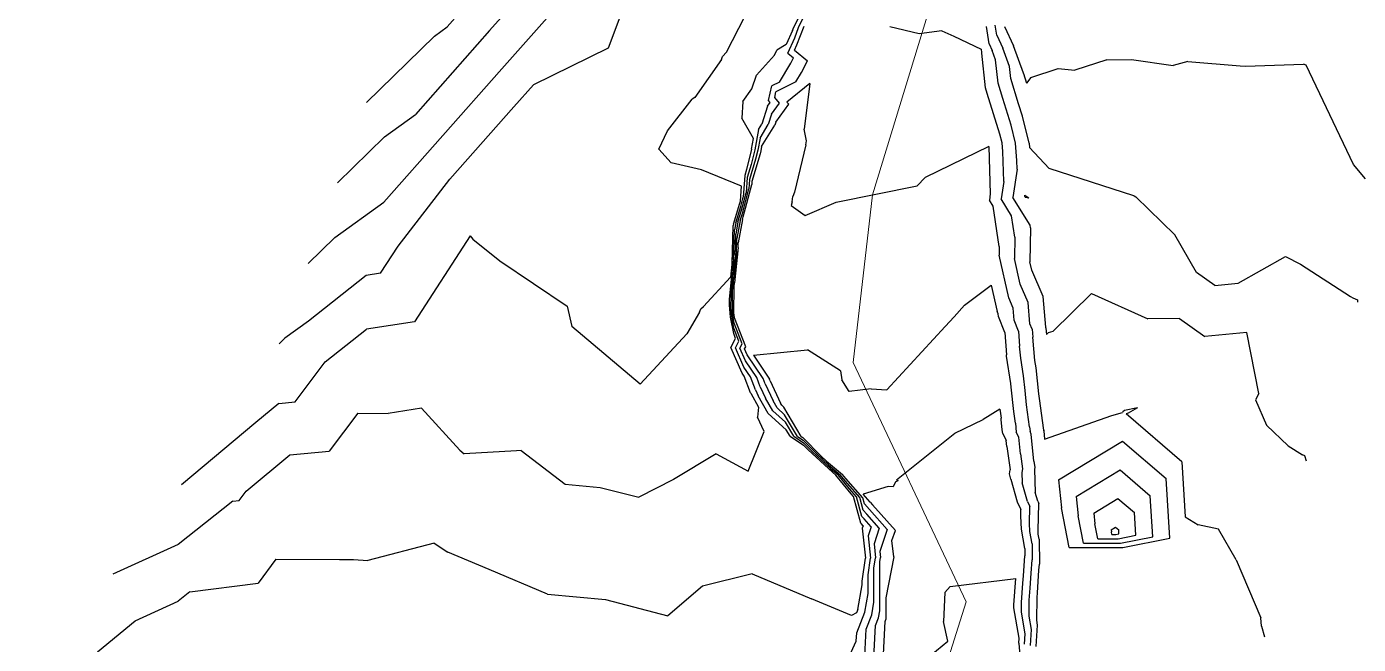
# Model space of a CAD drawing. Header units: metres. Extents: x -1120501 to 1198934, y -4928884 to 66998.
# Drawn here: x -1216.6 to -1005.4, y 361.1 to 459 of the extents above; entities that cross this region are included whole.
import ezdxf

# ---------------------------------------------------------------- set-up
doc = ezdxf.new("R2010")
doc.units = ezdxf.units.M
doc.layers.add('CL', color=5, linetype='Continuous')
doc.layers.add('SURF2CONTOURS', color=7, linetype='Continuous', lineweight=0)

msp = doc.modelspace()

# ---------------------------------------------------------------- linework, layer by layer
at = {"color": 7, "lineweight": 0}
msp.add_circle((-684.64, 190.5), 66807.04, dxfattribs=at)
at = {"layer": 'CL', "linetype": 'Continuous', "lineweight": 0}
msp.add_lwpolyline([(-1035.69, 1461.09), (-1082.93, 1413.37), (-1091.26, 1383.15), (-1084.6, 1351.38), (-1067.7, 1290.1), (-1046.16, 1235.13), (-1016.3, 1185.51), (-1006.06, 1146.36), (-1008.09, 1097.22), (-1020.7, 1053.43), (-1024.74, 1018.09), (-1020.94, 965.61), (-1026.65, 923.13), (-1037.71, 875.18), (-1038.43, 823.3), (-1042.95, 747.27), (-1053.42, 684.56), (-1051.99, 631.61), (-1045.09, 551.05), (-1064.13, 492.27), (-1082.45, 432.3), (-1085.55, 405.76), (-1067.58, 367.8), (-1082.93, 319.26)], dxfattribs=at)
at = {"layer": 'SURF2CONTOURS', "color": 4, "linetype": 'Continuous', "lineweight": -3}
for p, q in [((-1145.08, 464.41, 270), (-1149.91, 458.94, 270)), ((-1141.25, 452.3, 269), (-1133.2, 461.34, 269)), ((-1105.62, 454.91, 268), (-1102.72, 460.57, 268)), ((-1094.18, 458.85, 267), (-1093.38, 460.46, 267)), ((-1151.93, 457.49, 270), (-1149.91, 458.94, 270)), ((-1094.8, 457.21, 267), (-1094.18, 458.85, 267)), ((-1063.95, 456.25, 267), (-1064.4, 458.99, 267)), ((-1061.51, 459.02, 268), (-1060.12, 455.93, 268)), ((-1151.93, 457.49, 270), (-1162.69, 446.97, 270)), ((-1095.9, 454.78, 267), (-1094.8, 457.21, 267)), ((-1063.95, 456.25, 267), (-1063.48, 455.2, 267)), ((-1106.4, 453.77, 268), (-1106.23, 454.23, 268)), ((-1106.23, 454.23, 268), (-1105.62, 454.91, 268)), ((-1095.9, 454.78, 267), (-1094.96, 454.01, 267)), ((-1062.93, 453.73, 267), (-1063.48, 455.2, 267)), ((-1058.53, 451.62, 268), (-1060.12, 455.93, 268)), ((-1141.25, 452.3, 269), (-1159.93, 431.13, 269)), ((-1106.4, 453.77, 268), (-1110.65, 447.75, 268)), ((-1097.21, 450.2, 267), (-1095.39, 453.17, 267)), ((-1095.39, 453.17, 267), (-1094.96, 454.01, 267)), ((-1062.53, 450.02, 267), (-1062.93, 453.73, 267)), ((-1057.37, 450.94, 268), (-1053.01, 452.35, 268)), ((-1053.01, 452.35, 268), (-1050.35, 452.1, 268)), ((-1045.31, 453.69, 268), (-1050.35, 452.1, 268)), ((-1045.31, 453.69, 268), (-1041.37, 453.77, 268)), ((-1041.37, 453.77, 268), (-1034.78, 452.79, 268)), ((-1032.43, 453.47, 268), (-1034.78, 452.79, 268)), ((-1032.43, 453.47, 268), (-1024.18, 452.74, 268)), ((-1024.18, 452.74, 268), (-1023.33, 452.73, 268)), ((-1023.33, 452.73, 268), (-1014.13, 453.05, 268)), ((-1013.69, 452.88, 268), (-1014.13, 453.05, 268)), ((-1006.18, 437.11, 268), (-1013.69, 452.88, 268)), ((-1097.21, 450.2, 267), (-1098.42, 449.57, 267)), ((-1092.37, 449.95, 266), (-1096.03, 447.02, 266)), ((-1092.37, 449.95, 266), (-1093.28, 442.72, 266)), ((-1061.78, 447.58, 267), (-1062.53, 450.02, 267)), ((-1058.52, 451.54, 268), (-1058.53, 451.62, 268)), ((-1058.52, 451.54, 268), (-1058.06, 450.04, 268)), ((-1057.37, 450.94, 268), (-1058.06, 450.04, 268)), ((-1110.65, 447.75, 268), (-1111.07, 447.46, 268)), ((-1098.94, 447.29, 267), (-1098.42, 449.57, 267)), ((-1114.98, 442.46, 268), (-1111.07, 447.46, 268)), ((-1099.11, 446.35, 267), (-1100.02, 443.51, 267)), ((-1099.11, 446.35, 267), (-1098.66, 446.96, 267)), ((-1098.66, 446.96, 267), (-1098.94, 447.29, 267)), ((-1097.8, 443.82, 266), (-1095.73, 446.67, 266)), ((-1096.03, 447.02, 266), (-1095.73, 446.67, 266)), ((-1060.45, 443.36, 267), (-1061.78, 447.58, 267)), ((-1100.55, 442.65, 267), (-1100.02, 443.51, 267)), ((-1097.8, 443.82, 266), (-1097.95, 443.36, 266)), ((-1116.36, 439.54, 268), (-1114.98, 442.46, 268)), ((-1100.55, 442.65, 267), (-1101.14, 439.46, 267)), ((-1100.04, 439.97, 266), (-1097.95, 443.36, 266)), ((-1092.9, 440.9, 266), (-1093.28, 442.72, 266)), ((-1059.77, 440.51, 267), (-1060.45, 443.36, 267)), ((-1114.36, 437.41, 268), (-1116.36, 439.54, 268)), ((-1101.14, 439.46, 267), (-1101.72, 437.15, 267)), ((-1100.16, 439.31, 266), (-1100.28, 438.83, 266)), ((-1100.04, 439.97, 266), (-1100.16, 439.31, 266)), ((-1093.01, 440.25, 266), (-1094.85, 432.75, 266)), ((-1093.01, 440.25, 266), (-1092.9, 440.9, 266)), ((-1064.02, 440, 266), (-1074.13, 435.08, 266)), ((-1064.02, 440, 266), (-1063.78, 432.47, 266)), ((-1059.56, 437.74, 267), (-1059.77, 440.51, 267)), ((-1109.56, 436.27, 268), (-1114.36, 437.41, 268)), ((-1100.28, 438.83, 266), (-1101.58, 434.42, 266)), ((-1059.52, 436.38, 267), (-1059.56, 437.74, 267)), ((-1103.24, 433.69, 268), (-1109.56, 436.27, 268)), ((-1102.34, 435.05, 267), (-1102.51, 432.62, 267)), ((-1101.72, 437.15, 267), (-1102.34, 435.05, 267)), ((-1074.13, 435.08, 266), (-1075.38, 433.73, 266)), ((-1059.52, 436.38, 267), (-1060.19, 431.87, 267)), ((-1004.29, 434.85, 268), (-1006.18, 437.11, 268)), ((-1103.41, 431.29, 268), (-1103.24, 433.69, 268)), ((-1102.95, 428.82, 266), (-1101.61, 433.94, 266)), ((-1101.58, 434.42, 266), (-1101.61, 433.94, 266)), ((-1088.24, 431.15, 266), (-1075.38, 433.73, 266)), ((-1167.74, 425.56, 269), (-1159.93, 431.13, 269)), ((-1104.51, 427.69, 268), (-1103.49, 431, 268)), ((-1103.49, 431, 268), (-1103.41, 431.29, 268)), ((-1103.22, 429.91, 267), (-1102.51, 432.62, 267)), ((-1095.18, 431.23, 266), (-1095.37, 430.6, 266)), ((-1095.18, 431.23, 266), (-1095.11, 432.05, 266)), ((-1094.85, 432.75, 266), (-1095.11, 432.05, 266)), ((-1093.12, 429.06, 266), (-1088.24, 431.15, 266)), ((-1063.78, 432.47, 266), (-1063.93, 431.47, 266)), ((-1063.33, 430.5, 266), (-1063.93, 431.47, 266)), ((-1057.48, 427.51, 267), (-1060.19, 431.87, 267)), ((-1103.79, 428.05, 267), (-1103.22, 429.91, 267)), ((-1103.08, 428.41, 266), (-1102.95, 428.82, 266)), ((-1095.37, 430.6, 266), (-1093.12, 429.06, 266)), ((-1062.35, 424.11, 266), (-1063.33, 430.5, 266)), ((-1104.73, 421.42, 268), (-1104.55, 427.48, 268)), ((-1104.51, 427.69, 268), (-1104.55, 427.48, 268)), ((-1103.79, 428.05, 267), (-1104.15, 426.09, 267)), ((-1103.08, 428.41, 266), (-1103.76, 424.69, 266)), ((-1057.41, 427.06, 267), (-1057.51, 421.72, 267)), ((-1057.41, 427.06, 267), (-1057.48, 427.51, 267)), ((-1167.74, 425.56, 269), (-1171.94, 421.45, 269)), ((-1146.24, 425.82, 268), (-1155.11, 412.2, 268)), ((-1146.24, 425.82, 268), (-1145.85, 425.29, 268)), ((-1145.85, 425.29, 268), (-1141.53, 421.87, 268)), ((-1104.25, 422.7, 267), (-1104.15, 426.09, 267)), ((-1103.78, 423.98, 266), (-1103.76, 424.69, 266)), ((-1104.25, 422.7, 267), (-1104.54, 419.83, 267)), ((-1103.78, 423.98, 266), (-1104.35, 418.36, 266)), ((-1062.35, 424.11, 266), (-1062.37, 422.73, 266)), ((-1060.85, 415.99, 266), (-1062.37, 422.73, 266)), ((-1141.53, 421.87, 268), (-1130.9, 414.68, 268)), ((-1104.74, 421.29, 268), (-1104.95, 419.24, 268)), ((-1104.73, 421.42, 268), (-1104.74, 421.29, 268)), ((-1057.21, 420.37, 267), (-1057.51, 421.72, 267)), ((-1055.37, 416.19, 267), (-1057.21, 420.37, 267)), ((-1109.25, 414.62, 268), (-1104.95, 419.24, 268)), ((-1104.89, 416.4, 267), (-1104.54, 419.83, 267)), ((-1104.41, 417.77, 266), (-1104.35, 418.36, 266)), ((-1104.91, 414.4, 267), (-1104.89, 416.4, 267)), ((-1104.45, 413.58, 266), (-1104.41, 417.77, 266)), ((-1054.99, 411.32, 267), (-1055.37, 416.19, 267)), ((-1053.87, 410.68, 267), (-1047.72, 416.7, 267)), ((-1047.72, 416.7, 267), (-1038.82, 412.65, 267)), ((-1130.9, 414.68, 268), (-1130.13, 411.43, 268)), ((-1109.87, 413.7, 268), (-1109.7, 414.23, 268)), ((-1109.7, 414.23, 268), (-1109.25, 414.62, 268)), ((-1104.77, 413.05, 267), (-1104.91, 414.4, 267)), ((-1060.13, 414.36, 266), (-1060.85, 415.99, 266)), ((-1059.99, 412.45, 266), (-1060.13, 414.36, 266)), ((-1155.11, 412.2, 268), (-1162.71, 411.03, 268)), ((-1109.87, 413.7, 268), (-1111.9, 410.27, 268)), ((-1104.43, 411.16, 267), (-1104.77, 413.05, 267)), ((-1104.42, 413.27, 266), (-1104.45, 413.58, 266)), ((-1104.33, 412.82, 266), (-1104.42, 413.27, 266)), ((-1102.56, 408.24, 266), (-1104.33, 412.82, 266)), ((-1059.3, 410.73, 266), (-1059.99, 412.45, 266)), ((-1033.76, 412.72, 267), (-1038.82, 412.65, 267)), ((-1033.76, 412.72, 267), (-1029.74, 409.86, 267)), ((-1169.24, 405.82, 268), (-1162.71, 411.03, 268)), ((-1119.31, 402.29, 268), (-1130.13, 411.43, 268)), ((-1111.9, 410.27, 268), (-1119.31, 402.29, 268)), ((-1103.63, 409.11, 267), (-1104.43, 411.16, 267)), ((-1059.3, 410.73, 266), (-1059.13, 408.35, 266)), ((-1054.97, 411.26, 267), (-1054.99, 411.32, 267)), ((-1054.97, 411.26, 267), (-1054.96, 411.19, 267)), ((-1054.96, 411.19, 267), (-1054.86, 410.18, 267)), ((-1054.61, 410.46, 267), (-1054.86, 410.18, 267)), ((-1053.87, 410.68, 267), (-1054.61, 410.46, 267)), ((-1023.1, 410.52, 267), (-1029.74, 409.86, 267)), ((-1021.22, 400.85, 267), (-1023.1, 410.52, 267)), ((-1104.2, 408.06, 267), (-1103.63, 409.11, 267)), ((-1102.84, 405.01, 267), (-1104.2, 408.06, 267)), ((-1102.73, 407.92, 266), (-1102.56, 408.24, 266)), ((-1102.31, 406.98, 266), (-1102.73, 407.92, 266)), ((-1058.94, 406.41, 266), (-1059.13, 408.35, 266)), ((-1174, 399.48, 268), (-1169.24, 405.82, 268)), ((-1099.81, 403.21, 266), (-1102.31, 406.98, 266)), ((-1058.52, 403.65, 266), (-1058.94, 406.41, 266)), ((-1101.82, 403.47, 267), (-1102.84, 405.01, 267)), ((-1101.03, 401.4, 267), (-1101.82, 403.47, 267)), ((-1058.27, 401.3, 266), (-1058.52, 403.65, 266)), ((-1101.03, 401.4, 267), (-1100.59, 400.47, 267)), ((-1099.47, 402.34, 266), (-1099.81, 403.21, 266)), ((-1099.47, 402.34, 266), (-1098.22, 399.69, 266)), ((-1058.02, 399.02, 266), (-1058.27, 401.3, 266)), ((-1176.62, 399.24, 268), (-1180.23, 396.25, 268)), ((-1176.62, 399.24, 268), (-1174, 399.48, 268)), ((-1098.99, 397.66, 267), (-1100.59, 400.47, 267)), ((-1097.56, 398.53, 266), (-1098.22, 399.69, 266)), ((-1021.22, 400.85, 267), (-1021.7, 399.83, 267)), ((-1021.7, 399.83, 267), (-1019.99, 395.79, 267)), ((-1096.15, 395.08, 267), (-1098.99, 397.66, 267)), ((-1096.39, 397.47, 266), (-1097.56, 398.53, 266)), ((-1094.36, 394.03, 266), (-1096.39, 397.47, 266)), ((-1062.26, 398.33, 265), (-1064.91, 396.69, 265)), ((-1062.26, 398.33, 265), (-1062.14, 397.66, 265)), ((-1062.14, 397.66, 265), (-1062.06, 396.93, 265)), ((-1057.55, 395.56, 266), (-1058.02, 399.02, 266)), ((-1180.23, 396.25, 268), (-1192.02, 386.35, 268)), ((-1095.54, 394.05, 267), (-1096.15, 395.08, 267)), ((-1069.38, 394.53, 265), (-1064.91, 396.69, 265)), ((-1062.03, 396.7, 265), (-1062.06, 396.93, 265)), ((-1061.87, 395.05, 265), (-1062.03, 396.7, 265)), ((-1061.78, 394.49, 265), (-1061.87, 395.05, 265)), ((-1057.55, 395.56, 266), (-1057.48, 394.82, 266)), ((-1019.99, 395.79, 267), (-1016.52, 392.53, 267)), ((-1095.54, 394.05, 267), (-1093.38, 392.62, 267)), ((-1094.36, 394.03, 266), (-1093.46, 393.44, 266)), ((-1091.3, 391.24, 266), (-1093.46, 393.44, 266)), ((-1078.66, 387.16, 265), (-1069.38, 394.53, 265)), ((-1061.78, 394.49, 265), (-1061.25, 393.37, 265)), ((-1061.16, 392.41, 265), (-1061.25, 393.37, 265)), ((-1057.28, 394.4, 266), (-1057.48, 394.82, 266)), ((-1056.85, 390.12, 266), (-1057.28, 394.4, 266)), ((-1052.95, 387.13, 266), (-1042.83, 393.27, 266)), ((-1042.83, 393.27, 266), (-1035.91, 387.33, 266)), ((-1092.66, 391.89, 267), (-1093.38, 392.62, 267)), ((-1088.81, 388.35, 267), (-1092.66, 391.89, 267)), ((-1089.43, 389.53, 266), (-1091.3, 391.24, 266)), ((-1061.16, 392.41, 265), (-1060.63, 388.74, 265)), ((-1016.52, 392.53, 267), (-1014.29, 391.12, 267)), ((-1013.88, 390.97, 267), (-1014.29, 391.12, 267)), ((-1013.64, 390.09, 267), (-1013.88, 390.97, 267)), ((-1089.43, 389.53, 266), (-1087.57, 387.96, 266)), ((-1060.74, 388.11, 265), (-1060.63, 388.74, 265)), ((-1056.85, 390.12, 266), (-1056.7, 389.08, 266)), ((-1056.7, 389.08, 266), (-1056.75, 388.83, 266)), ((-1056.75, 388.83, 266), (-1056.66, 385.16, 266)), ((-1088.81, 388.35, 267), (-1088.27, 387.89, 267)), ((-1085.85, 384.94, 267), (-1088.27, 387.89, 267)), ((-1086.4, 386.54, 266), (-1087.57, 387.96, 266)), ((-1084.49, 384.36, 266), (-1086.4, 386.54, 266)), ((-1078.8, 386.85, 265), (-1079.2, 386.01, 265)), ((-1078.8, 386.85, 265), (-1078.41, 387.02, 265)), ((-1078.66, 387.16, 265), (-1078.41, 387.02, 265)), ((-1060.54, 387.24, 265), (-1060.74, 388.11, 265)), ((-1060.54, 387.24, 265), (-1059.52, 383.66, 265)), ((-1052.95, 387.13, 266), (-1052.49, 382.72, 266)), ((-1035.33, 377.9, 266), (-1035.91, 387.33, 266)), ((-1085.47, 384.51, 267), (-1085.85, 384.94, 267)), ((-1084.33, 380.29, 267), (-1085.47, 384.51, 267)), ((-1083.94, 382.32, 266), (-1084.49, 384.36, 266)), ((-1080, 386.09, 265), (-1083.96, 384.87, 265)), ((-1082.85, 383.61, 265), (-1083.96, 384.87, 265)), ((-1079.2, 386.01, 265), (-1080, 386.09, 265)), ((-1056.26, 383.78, 266), (-1056.66, 385.16, 266)), ((-1083.36, 381.7, 266), (-1083.94, 382.32, 266)), ((-1082.85, 383.61, 265), (-1082.47, 383.2, 265)), ((-1078.83, 379.1, 265), (-1082.47, 383.2, 265)), ((-1059.52, 383.66, 265), (-1058.91, 382.42, 265)), ((-1058.94, 381.37, 265), (-1058.91, 382.42, 265)), ((-1056.26, 383.78, 266), (-1056.08, 383.4, 266)), ((-1056.19, 379.1, 266), (-1056.08, 383.4, 266)), ((-1051.28, 376.44, 266), (-1052.49, 382.72, 266)), ((-1047.38, 381.86, 265), (-1043.54, 384.19, 265)), ((-1043.54, 384.19, 265), (-1040.92, 381.94, 265)), ((-1084.25, 380.2, 267), (-1084.33, 380.29, 267)), ((-1083.95, 379.86, 267), (-1084.25, 380.2, 267)), ((-1081.39, 379.48, 266), (-1083.36, 381.7, 266)), ((-1058.85, 379.33, 265), (-1058.94, 381.37, 265)), ((-1047.38, 381.86, 265), (-1047.21, 380.19, 265)), ((-1046.75, 377.81, 265), (-1047.21, 380.19, 265)), ((-1040.7, 378.36, 265), (-1040.92, 381.94, 265)), ((-1083.95, 379.86, 267), (-1084.08, 379.49, 267)), ((-1084.08, 379.49, 267), (-1083.56, 374.71, 267)), ((-1081.39, 379.48, 266), (-1082.22, 377.01, 266)), ((-1079.37, 377.51, 265), (-1078.83, 379.1, 265)), ((-1058.29, 376.28, 265), (-1058.85, 379.33, 265)), ((-1056.17, 378.55, 266), (-1056.19, 379.1, 266)), ((-1056.02, 377.74, 266), (-1056.17, 378.55, 266)), ((-1043.52, 377.8, 265), (-1040.7, 378.36, 265)), ((-1151.99, 377.13, 267), (-1162.48, 374.34, 267)), ((-1151.99, 377.13, 267), (-1149.79, 375.66, 267)), ((-1082.22, 377.01, 266), (-1081.99, 374.8, 266)), ((-1079.06, 374.92, 265), (-1079.37, 377.51, 265)), ((-1058.29, 376.28, 265), (-1058.28, 375.11, 265)), ((-1056.02, 377.74, 266), (-1055.99, 373.76, 266)), ((-1051.28, 376.44, 266), (-1042.78, 376.42, 266)), ((-1046.75, 377.81, 265), (-1043.52, 377.8, 265)), ((-1042.78, 376.42, 266), (-1035.33, 377.9, 266)), ((-1177.1, 374.57, 267), (-1179.86, 370.78, 267)), ((-1177.1, 374.57, 267), (-1167, 374.49, 267)), ((-1167, 374.49, 267), (-1164.77, 374.54, 267)), ((-1164.77, 374.54, 267), (-1162.48, 374.34, 267)), ((-1143.23, 372.92, 267), (-1149.79, 375.66, 267)), ((-1084.08, 371.08, 267), (-1083.56, 374.71, 267)), ((-1082.23, 373.13, 266), (-1081.99, 374.8, 266)), ((-1079.06, 374.92, 265), (-1080.37, 368.44, 265)), ((-1058.51, 371.93, 265), (-1058.28, 375.11, 265)), ((-1134.02, 369.01, 267), (-1143.23, 372.92, 267)), ((-1101.52, 372.26, 267), (-1109.4, 370.28, 267)), ((-1101.52, 372.26, 267), (-1092.11, 368.26, 267)), ((-1082.23, 367.75, 266), (-1082.23, 373.13, 266)), ((-1058.6, 370.74, 265), (-1058.51, 371.93, 265)), ((-1056.31, 369.24, 266), (-1056.06, 372.8, 266)), ((-1056.06, 372.8, 266), (-1055.99, 373.76, 266)), ((-1190.7, 369.38, 267), (-1179.86, 370.78, 267)), ((-1109.4, 370.28, 267), (-1114.91, 365.61, 267)), ((-1084.79, 366.61, 267), (-1084.08, 370.51, 267)), ((-1084.08, 370.51, 267), (-1084.08, 371.08, 267)), ((-1058.82, 367.7, 265), (-1058.6, 370.74, 265)), ((-1199.38, 364.82, 267), (-1192.55, 367.92, 267)), ((-1190.7, 369.38, 267), (-1192.55, 367.92, 267)), ((-1134.02, 369.01, 267), (-1124.81, 368.2, 267)), ((-1124.81, 368.2, 267), (-1114.91, 365.61, 267)), ((-1085.78, 365.64, 267), (-1092.11, 368.26, 267)), ((-1082.59, 365.73, 266), (-1082.23, 367.75, 266)), ((-1080.37, 368.44, 265), (-1080.37, 364.99, 265)), ((-1058.84, 366.19, 265), (-1058.82, 367.7, 265)), ((-1056.42, 364.91, 266), (-1056.37, 368.48, 266)), ((-1056.37, 368.48, 266), (-1056.31, 369.24, 266)), ((-1085.01, 366.05, 267), (-1085.78, 365.64, 267)), ((-1084.79, 366.61, 267), (-1085.01, 366.05, 267)), ((-1083.46, 363.48, 266), (-1082.59, 365.73, 266)), ((-1058.23, 362.72, 265), (-1058.84, 366.19, 265)), ((-1205.37, 359.89, 267), (-1199.38, 364.82, 267)), ((-1083.68, 359.25, 266), (-1083.46, 363.48, 266)), ((-1080.98, 354.64, 265), (-1080.46, 364.68, 265)), ((-1080.46, 364.68, 265), (-1080.4, 364.84, 265)), ((-1080.4, 364.84, 265), (-1080.37, 364.99, 265)), ((-1056.49, 360.7, 266), (-1056.27, 364.1, 266)), ((-1056.27, 364.1, 266), (-1056.42, 364.91, 266)), ((-1058.33, 361.07, 265), (-1058.23, 362.72, 265))]:
    msp.add_line(p, q, dxfattribs=at)
at = {"layer": 'SURF2CONTOURS', "color": 2, "linetype": 'Continuous', "lineweight": -3}
for p, q in [((-1143.17, 458.36, 269.5), (-1138.1, 464.05, 269.5)), ((-1121.89, 462.15, 268.5), (-1124.39, 455.58, 268.5)), ((-1095.06, 458.63, 267.5), (-1093.71, 461.34, 267.5)), ((-1143.17, 458.36, 269.5), (-1154.92, 445.03, 269.5)), ((-1095.17, 458.34, 267.5), (-1096.15, 456.16, 267.5)), ((-1095.17, 458.34, 267.5), (-1095.06, 458.63, 267.5)), ((-1094.44, 456.09, 266.5), (-1093.3, 459.07, 266.5)), ((-1075.07, 457.86, 266.5), (-1079.73, 458.97, 266.5)), ((-1071.45, 458.29, 266.5), (-1075.07, 457.86, 266.5)), ((-1071.45, 458.29, 266.5), (-1069.58, 457.46, 266.5)), ((-1062.73, 457.64, 267.5), (-1062.99, 459.19, 267.5)), ((-1096.15, 456.16, 267.5), (-1097.61, 455.23, 267.5)), ((-1069.58, 457.46, 266.5), (-1065.25, 455.38, 266.5)), ((-1062.73, 457.64, 267.5), (-1061.8, 455.57, 267.5)), ((-1124.39, 455.58, 268.5), (-1136.23, 449.74, 268.5)), ((-1100.85, 451.28, 267.5), (-1098, 454.47, 267.5)), ((-1098, 454.47, 267.5), (-1097.61, 455.23, 267.5)), ((-1094.83, 455.23, 266.5), (-1094.44, 456.09, 266.5)), ((-1094.83, 455.23, 266.5), (-1092.77, 453.56, 266.5)), ((-1065.25, 455.38, 266.5), (-1065.17, 454.87, 266.5)), ((-1065.17, 454.87, 266.5), (-1065.15, 454.83, 266.5)), ((-1065.13, 454.79, 266.5), (-1065.15, 454.83, 266.5)), ((-1064.54, 449.26, 266.5), (-1065.13, 454.79, 266.5)), ((-1060.73, 452.68, 267.5), (-1061.8, 455.57, 267.5)), ((-1093.7, 451.72, 266.5), (-1092.77, 453.56, 266.5)), ((-1060.53, 450.78, 267.5), (-1060.73, 452.68, 267.5)), ((-1101.61, 449.13, 267.5), (-1100.85, 451.28, 267.5)), ((-1094.61, 450.24, 266.5), (-1097.77, 448.62, 266.5)), ((-1094.61, 450.24, 266.5), (-1093.7, 451.72, 266.5)), ((-1059.29, 446.76, 267.5), (-1060.53, 450.78, 267.5)), ((-1136.23, 449.74, 268.5), (-1139.34, 446.24, 268.5)), ((-1103.02, 447.13, 267.5), (-1101.61, 449.13, 267.5)), ((-1097.97, 447.74, 266.5), (-1097.77, 448.62, 266.5)), ((-1097.2, 446.82, 266.5), (-1097.97, 447.74, 266.5)), ((-1064.27, 448.4, 266.5), (-1064.54, 449.26, 266.5)), ((-1062.24, 441.94, 266.5), (-1064.27, 448.4, 266.5)), ((-1149.46, 434.78, 268.5), (-1139.34, 446.24, 268.5)), ((-1103.02, 447.13, 267.5), (-1103.19, 444.48, 267.5)), ((-1098.45, 445.09, 266.5), (-1097.2, 446.82, 266.5)), ((-1058.67, 444.79, 267.5), (-1059.29, 446.76, 267.5)), ((-1159.84, 441.53, 269.5), (-1154.92, 445.03, 269.5)), ((-1101.32, 441.22, 267.5), (-1103.19, 444.48, 267.5)), ((-1098.45, 445.09, 266.5), (-1098.98, 443.44, 266.5)), ((-1057.63, 440.48, 267.5), (-1058.67, 444.79, 267.5)), ((-1159.84, 441.53, 269.5), (-1167.32, 434.21, 269.5)), ((-1100.29, 441.31, 266.5), (-1098.98, 443.44, 266.5)), ((-1061.9, 440.54, 266.5), (-1062.24, 441.94, 266.5)), ((-1101.63, 439.54, 267.5), (-1102.44, 436.31, 267.5)), ((-1101.63, 439.54, 267.5), (-1101.32, 441.22, 267.5)), ((-1100.65, 439.39, 266.5), (-1101, 437.99, 266.5)), ((-1100.29, 441.31, 266.5), (-1100.65, 439.39, 266.5)), ((-1061.8, 439.18, 266.5), (-1061.9, 440.54, 266.5)), ((-1057.63, 440.48, 267.5), (-1057.58, 439.82, 267.5)), ((-1057.58, 439.82, 267.5), (-1054.44, 436.5, 267.5)), ((-1101, 437.99, 266.5), (-1101.96, 434.74, 266.5)), ((-1061.65, 434.42, 266.5), (-1061.8, 439.18, 266.5)), ((-1102.72, 435.36, 267.5), (-1102.96, 431.96, 267.5)), ((-1102.44, 436.31, 267.5), (-1102.72, 435.36, 267.5)), ((-1040.99, 432.16, 267.5), (-1054.44, 436.5, 267.5)), ((-1157.69, 424.18, 268.5), (-1149.46, 434.78, 268.5)), ((-1103.09, 429.36, 266.5), (-1102.06, 433.28, 266.5)), ((-1101.96, 434.74, 266.5), (-1102.06, 433.28, 266.5)), ((-1061.65, 434.42, 266.5), (-1062.06, 431.67, 266.5)), ((-1103.36, 430.46, 267.5), (-1102.96, 431.96, 267.5)), ((-1060.4, 429, 266.5), (-1062.06, 431.67, 266.5)), ((-1058.32, 432.07, 267.5), (-1058.29, 432.24, 267.5)), ((-1058.32, 432.07, 267.5), (-1058.25, 431.97, 267.5)), ((-1058.29, 432.24, 267.5), (-1057.66, 431.86, 267.5)), ((-1058.25, 431.97, 267.5), (-1057.66, 431.86, 267.5)), ((-1040.99, 432.16, 267.5), (-1040.98, 432.16, 267.5)), ((-1040.98, 432.16, 267.5), (-1040.71, 431.98, 267.5)), ((-1040.71, 431.98, 267.5), (-1034.51, 425.95, 267.5)), ((-1104.15, 427.87, 267.5), (-1103.36, 430.46, 267.5)), ((-1103.44, 428.23, 266.5), (-1103.09, 429.36, 266.5)), ((-1059.88, 425.59, 266.5), (-1060.4, 429, 266.5)), ((-1104.49, 422.06, 267.5), (-1104.35, 426.78, 267.5)), ((-1104.15, 427.87, 267.5), (-1104.35, 426.78, 267.5)), ((-1103.44, 428.23, 266.5), (-1103.96, 425.39, 266.5)), ((-1104.02, 423.34, 266.5), (-1103.96, 425.39, 266.5)), ((-1059.88, 425.59, 266.5), (-1059.94, 422.22, 266.5)), ((-1031.06, 420.01, 267.5), (-1034.51, 425.95, 267.5)), ((-1160.48, 419.9, 268.5), (-1157.69, 424.18, 268.5)), ((-1104.02, 423.34, 266.5), (-1104.45, 419.09, 266.5)), ((-1024.48, 418.32, 267.5), (-1016.95, 422.54, 267.5)), ((-1016.95, 422.54, 267.5), (-1014.57, 421.31, 267.5)), ((-1105.13, 415.71, 267.5), (-1104.64, 420.56, 267.5)), ((-1104.49, 422.06, 267.5), (-1104.64, 420.56, 267.5)), ((-1059.03, 418.18, 266.5), (-1059.94, 422.22, 266.5)), ((-1014.57, 421.31, 267.5), (-1006.66, 416.2, 267.5)), ((-1162.76, 419.54, 268.5), (-1171.89, 412.27, 268.5)), ((-1160.48, 419.9, 268.5), (-1162.76, 419.54, 268.5)), ((-1104.65, 417.08, 266.5), (-1104.45, 419.09, 266.5)), ((-1057.75, 415.27, 266.5), (-1059.03, 418.18, 266.5)), ((-1028.17, 417.95, 267.5), (-1031.06, 420.01, 267.5)), ((-1028.17, 417.95, 267.5), (-1024.48, 418.32, 267.5)), ((-1104.68, 413.99, 266.5), (-1104.65, 417.08, 266.5)), ((-1067.89, 414.85, 265.5), (-1063.62, 418.01, 265.5)), ((-1063.62, 418.01, 265.5), (-1062.68, 413.8, 265.5)), ((-1006.66, 416.2, 267.5), (-1006.27, 416, 267.5)), ((-1105.14, 414.81, 267.5), (-1105.13, 415.71, 267.5)), ((-1104.95, 412.94, 267.5), (-1105.14, 414.81, 267.5)), ((-1104.6, 413.16, 266.5), (-1104.68, 413.99, 266.5)), ((-1067.89, 414.85, 265.5), (-1069.49, 412.98, 265.5)), ((-1057.49, 411.89, 266.5), (-1057.75, 415.27, 266.5)), ((-1006.27, 416, 267.5), (-1005.55, 415.68, 267.5)), ((-1005.55, 415.68, 267.5), (-1005.54, 415.3, 267.5)), ((-1171.89, 412.27, 268.5), (-1175.64, 409.59, 268.5)), ((-1104.47, 410.33, 267.5), (-1104.95, 412.94, 267.5)), ((-1104.38, 411.99, 266.5), (-1104.6, 413.16, 266.5)), ((-1103.1, 408.68, 266.5), (-1104.38, 411.99, 266.5)), ((-1069.49, 412.98, 265.5), (-1070.92, 411.44, 265.5)), ((-1062.52, 413.44, 265.5), (-1062.68, 413.8, 265.5)), ((-1062.48, 413.02, 265.5), (-1062.52, 413.44, 265.5)), ((-1061.47, 410.47, 265.5), (-1062.48, 413.02, 265.5)), ((-1057.14, 411, 266.5), (-1057.49, 411.89, 266.5)), ((-1104.17, 409.55, 267.5), (-1104.47, 410.33, 267.5)), ((-1080.17, 401.42, 265.5), (-1070.92, 411.44, 265.5)), ((-1061.47, 410.47, 265.5), (-1061.22, 406.93, 265.5)), ((-1057.14, 411, 266.5), (-1057.05, 409.77, 266.5)), ((-1056.69, 406.08, 266.5), (-1057.05, 409.77, 266.5)), ((-1175.64, 409.59, 268.5), (-1176.57, 408.69, 268.5)), ((-1104.94, 408.13, 267.5), (-1104.17, 409.55, 267.5)), ((-1103.11, 404.03, 267.5), (-1104.94, 408.13, 267.5)), ((-1103.47, 407.99, 266.5), (-1103.1, 408.68, 266.5)), ((-1102.58, 406, 266.5), (-1103.47, 407.99, 266.5)), ((-1101.34, 406.9, 265.5), (-1092.78, 407.77, 265.5)), ((-1087.52, 404.44, 265.5), (-1092.78, 407.77, 265.5)), ((-1100.81, 403.34, 266.5), (-1102.58, 406, 266.5)), ((-1101.34, 406.9, 265.5), (-1098.8, 403.08, 265.5)), ((-1061.2, 406.74, 265.5), (-1061.22, 406.93, 265.5)), ((-1060.53, 402.39, 265.5), (-1061.2, 406.74, 265.5)), ((-1056.51, 404.91, 266.5), (-1056.69, 406.08, 266.5)), ((-1102.82, 403.6, 267.5), (-1103.11, 404.03, 267.5)), ((-1101.81, 400.93, 267.5), (-1102.82, 403.6, 267.5)), ((-1087.52, 404.44, 265.5), (-1087.31, 402.97, 265.5)), ((-1056.07, 400.78, 266.5), (-1056.51, 404.91, 266.5)), ((-1100.25, 401.87, 266.5), (-1100.81, 403.34, 266.5)), ((-1100.25, 401.87, 266.5), (-1099.4, 400.08, 266.5)), ((-1098.7, 402.81, 265.5), (-1098.8, 403.08, 265.5)), ((-1098.7, 402.81, 265.5), (-1097.03, 399.3, 265.5)), ((-1086.17, 401.13, 265.5), (-1087.31, 402.97, 265.5)), ((-1082.67, 401.56, 265.5), (-1086.17, 401.13, 265.5)), ((-1082.67, 401.56, 265.5), (-1080.17, 401.42, 265.5)), ((-1060.47, 401.83, 265.5), (-1060.53, 402.39, 265.5)), ((-1060.04, 397.97, 265.5), (-1060.47, 401.83, 265.5)), ((-1101.81, 400.93, 267.5), (-1101.77, 400.86, 267.5)), ((-1101.77, 400.86, 267.5), (-1100.53, 398.67, 267.5)), ((-1098.27, 398.1, 266.5), (-1099.4, 400.08, 266.5)), ((-1096.84, 398.97, 265.5), (-1097.03, 399.3, 265.5)), ((-1055.99, 400.06, 266.5), (-1056.07, 400.78, 266.5)), ((-1055.31, 394.99, 266.5), (-1055.99, 400.06, 266.5)), ((-1164.07, 397.71, 267.5), (-1168.6, 391.67, 267.5)), ((-1164.07, 397.71, 267.5), (-1159.25, 397.65, 267.5)), ((-1153.98, 398.51, 267.5), (-1159.25, 397.65, 267.5)), ((-1153.98, 398.51, 267.5), (-1147.89, 391.83, 267.5)), ((-1100.53, 398.67, 267.5), (-1100.72, 397.1, 267.5)), ((-1099.66, 394.78, 267.5), (-1100.72, 397.1, 267.5)), ((-1096.27, 396.28, 266.5), (-1098.27, 398.1, 266.5)), ((-1096.51, 398.67, 265.5), (-1096.84, 398.97, 265.5)), ((-1093.76, 394.02, 265.5), (-1096.51, 398.67, 265.5)), ((-1059.79, 396.13, 265.5), (-1060.04, 397.97, 265.5)), ((-1055.16, 393.61, 266.5), (-1044.48, 397.32, 266.5)), ((-1044.48, 397.32, 266.5), (-1042.8, 397.83, 266.5)), ((-1042.77, 397.92, 266.5), (-1042.8, 397.83, 266.5)), ((-1042.47, 398.12, 266.5), (-1042.77, 397.92, 266.5)), ((-1040.43, 398.57, 266.5), (-1042.47, 398.12, 266.5)), ((-1041.89, 397.73, 266.5), (-1042.23, 397.61, 266.5)), ((-1033.4, 390.02, 266.5), (-1042.23, 397.61, 266.5)), ((-1040.43, 398.57, 266.5), (-1041.89, 397.73, 266.5)), ((-1094.95, 394.04, 266.5), (-1096.27, 396.28, 266.5)), ((-1059.79, 396.13, 265.5), (-1059.65, 394.7, 265.5)), ((-1055.31, 394.99, 266.5), (-1055.31, 394.94, 266.5)), ((-1055.29, 394.92, 266.5), (-1055.31, 394.94, 266.5)), ((-1055.29, 394.92, 266.5), (-1055.16, 393.61, 266.5)), ((-1102.17, 388.52, 267.5), (-1099.66, 394.78, 267.5)), ((-1094.95, 394.04, 266.5), (-1093.42, 393.03, 266.5)), ((-1093.76, 394.02, 265.5), (-1093.5, 393.85, 265.5)), ((-1090.61, 390.91, 265.5), (-1093.5, 393.85, 265.5)), ((-1091.98, 391.57, 266.5), (-1093.42, 393.03, 266.5)), ((-1059.27, 393.88, 265.5), (-1059.65, 394.7, 265.5)), ((-1059.01, 391.26, 265.5), (-1059.27, 393.88, 265.5)), ((-1181.79, 385.37, 267.5), (-1174.87, 391.09, 267.5)), ((-1174.87, 391.09, 267.5), (-1168.6, 391.67, 267.5)), ((-1147.89, 391.83, 267.5), (-1147.19, 391.29, 267.5)), ((-1138.91, 391.74, 267.5), (-1147.19, 391.29, 267.5)), ((-1138.15, 391.77, 267.5), (-1138.91, 391.74, 267.5)), ((-1138.15, 391.77, 267.5), (-1131.17, 386.45, 267.5)), ((-1107.27, 391.28, 267.5), (-1114.04, 387.21, 267.5)), ((-1107.27, 391.28, 267.5), (-1102.17, 388.52, 267.5)), ((-1089.12, 388.94, 266.5), (-1091.98, 391.57, 266.5)), ((-1089.75, 390.12, 265.5), (-1090.61, 390.91, 265.5)), ((-1059.01, 391.26, 265.5), (-1058.67, 388.91, 265.5)), ((-1089.75, 390.12, 265.5), (-1087.22, 387.99, 265.5)), ((-1089.12, 388.94, 266.5), (-1087.92, 387.93, 266.5)), ((-1058.67, 388.91, 265.5), (-1058.77, 388.33, 265.5)), ((-1050.17, 384.5, 265.5), (-1043.18, 388.73, 265.5)), ((-1043.18, 388.73, 265.5), (-1038.41, 384.63, 265.5)), ((-1033.4, 390.02, 266.5), (-1032.87, 381.29, 266.5)), ((-1114.04, 387.21, 267.5), (-1119.53, 384.41, 267.5)), ((-1086.13, 385.74, 266.5), (-1087.92, 387.93, 266.5)), ((-1086.68, 387.34, 265.5), (-1087.22, 387.99, 265.5)), ((-1084, 384.29, 265.5), (-1086.68, 387.34, 265.5)), ((-1058.77, 388.33, 265.5), (-1058.73, 386.65, 265.5)), ((-1057.89, 383.72, 265.5), (-1058.73, 386.65, 265.5)), ((-1182.88, 383.87, 267.5), (-1181.79, 385.37, 267.5)), ((-1131.17, 386.45, 267.5), (-1125.67, 385.92, 267.5)), ((-1125.67, 385.92, 267.5), (-1119.53, 384.41, 267.5)), ((-1084.98, 384.44, 266.5), (-1086.13, 385.74, 266.5)), ((-1084.14, 381.31, 266.5), (-1084.98, 384.44, 266.5)), ((-1050.17, 384.5, 265.5), (-1049.85, 381.45, 265.5)), ((-1038.02, 378.13, 265.5), (-1038.41, 384.63, 265.5)), ((-1183.87, 383.74, 267.5), (-1192.58, 376.88, 267.5)), ((-1183.87, 383.74, 267.5), (-1182.88, 383.87, 267.5)), ((-1083.74, 383.34, 265.5), (-1084, 384.29, 265.5)), ((-1082.92, 382.45, 265.5), (-1083.74, 383.34, 265.5)), ((-1080.11, 379.29, 265.5), (-1082.92, 382.45, 265.5)), ((-1057.89, 383.72, 265.5), (-1057.5, 382.91, 265.5)), ((-1057.57, 380.23, 265.5), (-1057.5, 382.91, 265.5)), ((-1083.8, 380.95, 266.5), (-1084.14, 381.31, 266.5)), ((-1082.67, 379.67, 266.5), (-1083.8, 380.95, 266.5)), ((-1057.51, 378.94, 265.5), (-1057.57, 380.23, 265.5)), ((-1049.01, 377.13, 265.5), (-1049.85, 381.45, 265.5)), ((-1032.87, 381.29, 266.5), (-1030.83, 380.02, 266.5)), ((-1082.67, 379.67, 266.5), (-1083.15, 378.25, 266.5)), ((-1083.15, 378.25, 266.5), (-1082.77, 374.75, 266.5)), ((-1080.11, 379.29, 265.5), (-1081.3, 375.78, 265.5)), ((-1057.15, 377.01, 265.5), (-1057.51, 378.94, 265.5)), ((-1044.59, 379.23, 264.5), (-1043.9, 379.65, 264.5)), ((-1044.59, 379.23, 264.5), (-1044.56, 378.92, 264.5)), ((-1044.48, 378.49, 264.5), (-1044.56, 378.92, 264.5)), ((-1044.48, 378.49, 264.5), (-1043.89, 378.49, 264.5)), ((-1043.9, 379.65, 264.5), (-1043.42, 379.24, 264.5)), ((-1043.89, 378.49, 264.5), (-1043.38, 378.59, 264.5)), ((-1043.38, 378.59, 264.5), (-1043.42, 379.24, 264.5)), ((-1043.15, 377.11, 265.5), (-1038.02, 378.13, 265.5)), ((-1027.6, 379.32, 266.5), (-1030.83, 380.02, 266.5)), ((-1024.79, 374.48, 266.5), (-1027.6, 379.32, 266.5)), ((-1192.58, 376.88, 267.5), (-1202.95, 372.17, 267.5)), ((-1057.15, 377.01, 265.5), (-1057.13, 374.44, 265.5)), ((-1049.01, 377.13, 265.5), (-1043.15, 377.11, 265.5)), ((-1083.15, 372.11, 266.5), (-1082.77, 374.75, 266.5)), ((-1081.3, 375.78, 265.5), (-1081.2, 374.85, 265.5)), ((-1081.3, 374.15, 265.5), (-1081.2, 374.85, 265.5)), ((-1081.3, 366.37, 265.5), (-1081.3, 374.15, 265.5)), ((-1057.29, 372.36, 265.5), (-1057.13, 374.44, 265.5)), ((-1024.79, 374.48, 266.5), (-1020.88, 365.28, 266.5)), ((-1083.15, 369.13, 266.5), (-1083.15, 372.11, 266.5)), ((-1057.45, 369.99, 265.5), (-1057.29, 372.36, 265.5)), ((-1070.12, 370.21, 264.5), (-1071, 369.26, 264.5)), ((-1070.12, 370.21, 264.5), (-1059.74, 371.49, 264.5)), ((-1060.04, 367.31, 264.5), (-1059.74, 371.49, 264.5)), ((-1057.59, 368.09, 265.5), (-1057.45, 369.99, 265.5)), ((-1083.69, 366.17, 266.5), (-1083.15, 369.13, 266.5)), ((-1071, 369.26, 264.5), (-1071.19, 364.7, 264.5)), ((-1057.63, 365.55, 265.5), (-1057.59, 368.09, 265.5)), ((-1084.96, 362.88, 266.5), (-1083.69, 366.17, 266.5)), ((-1081.49, 365.29, 265.5), (-1081.3, 366.37, 265.5)), ((-1060.05, 366.83, 264.5), (-1060.04, 367.31, 264.5)), ((-1059.2, 362.03, 264.5), (-1060.05, 366.83, 264.5)), ((-1057.25, 363.41, 265.5), (-1057.63, 365.55, 265.5)), ((-1082.33, 356.94, 265.5), (-1081.96, 364.08, 265.5)), ((-1081.96, 364.08, 265.5), (-1081.49, 365.29, 265.5)), ((-1070.53, 361.55, 264.5), (-1071.19, 364.7, 264.5)), ((-1057.41, 360.88, 265.5), (-1057.25, 363.41, 265.5)), ((-1020.79, 363.96, 266.5), (-1020.88, 365.28, 266.5)), ((-1020.79, 363.96, 266.5), (-1020.32, 362.26, 266.5)), ((-1086.31, 358.78, 266.5), (-1085.03, 361.55, 266.5)), ((-1085.03, 361.55, 266.5), (-1084.96, 362.88, 266.5)), ((-1074.11, 358.63, 264.5), (-1070.53, 361.55, 264.5)), ((-1059.25, 361.25, 264.5), (-1059.2, 362.03, 264.5)), ((-1059.25, 361.25, 264.5), (-1058.93, 357.37, 264.5))]:
    msp.add_line(p, q, dxfattribs=at)

doc.saveas('drawing.dxf')
